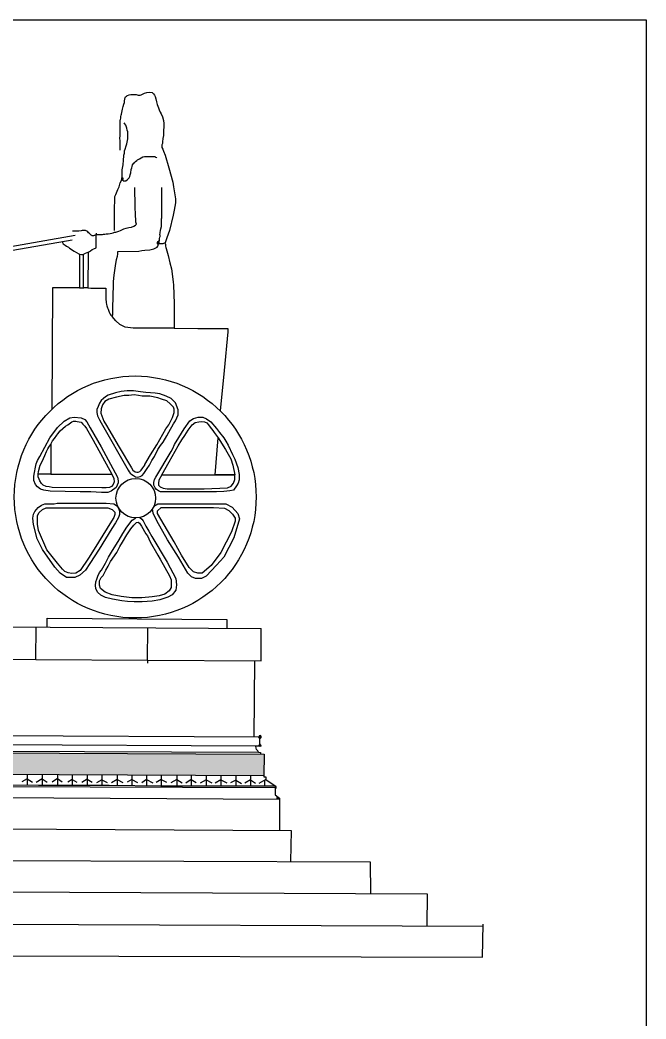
# Model space of a CAD drawing. Header units: inches. Extents: x 23.9 to 48.3, y 11.3 to 24.3.
# Drawn here: x 24.418 to 24.851, y 11.991 to 12.682 of the extents above; entities that cross this region are included whole.
import ezdxf

# ---------------------------------------------------------------- set-up
doc = ezdxf.new("R2010")
doc.units = ezdxf.units.IN
doc.header["$MEASUREMENT"] = 0
doc.layers.add('foto', color=7, linetype='Continuous')
doc.layers.add('çizgi', color=10, linetype='Continuous')
picture_1 = doc.add_image_def('image1.jpg', size_in_pixel=(1984, 2806))

msp = doc.modelspace()

# ---------------------------------------------------------------- hatches: boundary and pattern name
at = {"layer": 'çizgi'}
h = msp.add_hatch(color=256, dxfattribs=at)
h.dxf.hatch_style = 1
h.paths.add_polyline_path([(24.48941, 12.57248), (24.48926, 12.5727), (24.48879, 12.57284), (24.48873, 12.57222), (24.48849, 12.5709), (24.4887, 12.57099), (24.48897, 12.57125), (24.48922, 12.57139), (24.4893, 12.57173), (24.48941, 12.57184), (24.48941, 12.57214)])
h = msp.add_hatch(color=256, dxfattribs=at)
h.dxf.hatch_style = 1
h.paths.add_polyline_path([(24.51445, 12.52858), (24.51451, 12.52904), (24.51473, 12.5296), (24.5138, 12.52882), (24.5134, 12.52807), (24.5134, 12.52727), (24.51371, 12.52702), (24.51424, 12.52726), (24.51424, 12.5276), (24.51439, 12.52811)])
h = msp.add_hatch(color=256, dxfattribs=at)
h.dxf.hatch_style = 1
h.paths.add_polyline_path([(24.58421, 12.1876), (24.5842, 12.18632), (24.5842, 12.18542), (24.58507, 12.1864)])
h.paths.add_polyline_path([(24.58421, 12.1876), (24.58345, 12.18632), (24.5842, 12.18632)])
h.paths.add_polyline_path([(24.5842, 12.18632), (24.58345, 12.18632), (24.5842, 12.18542)])
h.paths.add_polyline_path([(24.5842, 12.18165), (24.58349, 12.18035), (24.5842, 12.18035)])
h.paths.add_polyline_path([(24.58505, 12.18035), (24.5842, 12.18035), (24.58349, 12.18035), (24.58414, 12.17976)])
h.paths.add_polyline_path([(24.5842, 12.18165), (24.5842, 12.18035), (24.58505, 12.18035)])
h = msp.add_hatch(dxfattribs=at)
h.set_pattern_fill('AR-SAND', color=256, scale=0.2)
h.paths.add_polyline_path([(24.11474, 12.17686), (24.11474, 12.16175), (24.58694, 12.15943), (24.58702, 12.17455)])
h = msp.add_hatch(dxfattribs=at)
h.set_pattern_fill('AR-SAND', color=256, scale=0.0005)
h.set_pattern_definition([(37.5, (0, 0), (-3.149668e-05, 0.000963411885), [0, -0.00076, 0, -0.00085, 0, -0.0008125]), (7.5, (0, 0), (0.00088488835, 0.00141107303), [0, -0.00041, 0, -0.000685, 0, -0.0002625]), (327.5, (-0.000615, 0), (0.00155707093, 2.829527e-06), [0, -0.00025, 0, -0.0009, 0, -0.001175]), (317.5, (-0.000615, 0), (0.0015030633, 0.00043883778), [0, -0.000125, 0, -0.00059, 0, -0.000675])])
h.paths.add_polyline_path([(24.58694, 12.15943), (24.58702, 12.17455), (24.11474, 12.17686), (24.11474, 12.16175)])
h = msp.add_hatch(color=256, dxfattribs=at)
h.dxf.hatch_style = 1
h.paths.add_polyline_path([(24.59545, 12.15212), (24.5947, 12.15212), (24.5947, 12.15103), (24.59545, 12.15103)])
h = msp.add_hatch(color=256, dxfattribs=at)
h.dxf.hatch_style = 1
h.paths.add_polyline_path([(24.59763, 12.14417), (24.59634, 12.14515), (24.59576, 12.14349), (24.59781, 12.14348)])

# ---------------------------------------------------------------- linework, layer by layer
for p, q in [((24.49079, 12.62718), (24.49102, 12.62823)), ((24.49102, 12.62823), (24.49132, 12.62871)), ((24.49132, 12.62871), (24.4918, 12.62919)), ((24.4918, 12.62919), (24.49224, 12.6295)), ((24.49224, 12.6295), (24.49264, 12.62979)), ((24.49264, 12.62979), (24.49384, 12.6302)), ((24.49384, 12.6302), (24.49501, 12.63029)), ((24.49501, 12.63029), (24.4965, 12.63029)), ((24.4965, 12.63029), (24.49863, 12.63029)), ((24.49863, 12.63029), (24.50002, 12.62986)), ((24.50002, 12.62986), (24.50128, 12.62986)), ((24.50128, 12.62986), (24.50215, 12.63019)), ((24.50215, 12.63019), (24.50298, 12.6305)), ((24.50298, 12.6305), (24.50443, 12.6313)), ((24.50443, 12.6313), (24.50586, 12.63169)), ((24.50586, 12.63169), (24.50753, 12.63206)), ((24.50753, 12.63206), (24.50958, 12.63172)), ((24.50958, 12.63172), (24.51064, 12.6308)), ((24.51064, 12.6308), (24.51127, 12.6299)), ((24.51127, 12.6299), (24.5117, 12.62892)), ((24.5117, 12.62892), (24.51211, 12.6273)), ((24.48916, 12.62035), (24.4895, 12.62204)), ((24.4895, 12.62204), (24.49009, 12.62364)), ((24.49009, 12.62364), (24.49052, 12.62485)), ((24.49052, 12.62593), (24.49079, 12.62718)), ((24.49052, 12.62485), (24.49052, 12.62593)), ((24.51211, 12.6273), (24.51267, 12.62533)), ((24.51267, 12.62533), (24.51317, 12.62352)), ((24.51317, 12.62352), (24.51403, 12.62118)), ((24.51403, 12.62118), (24.51454, 12.61979)), ((24.48765, 12.61313), (24.48794, 12.61393)), ((24.48794, 12.61393), (24.48799, 12.61449)), ((24.48799, 12.61528), (24.48824, 12.61615)), ((24.48799, 12.61449), (24.48799, 12.61528)), ((24.48824, 12.61615), (24.48841, 12.61675)), ((24.48841, 12.61675), (24.48916, 12.62035)), ((24.51454, 12.61979), (24.51524, 12.6182)), ((24.51524, 12.6182), (24.5158, 12.61691)), ((24.5158, 12.61691), (24.51676, 12.61492)), ((24.51676, 12.61492), (24.51756, 12.61245)), ((24.48744, 12.60644), (24.48754, 12.60852)), ((24.48749, 12.6118), (24.48757, 12.61268)), ((24.48754, 12.61073), (24.48749, 12.6118)), ((24.48754, 12.60852), (24.48754, 12.61073)), ((24.48757, 12.61268), (24.48765, 12.61313)), ((24.49082, 12.61016), (24.4904, 12.61087)), ((24.49139, 12.6092), (24.49082, 12.61016)), ((24.49166, 12.60845), (24.49139, 12.6092)), ((24.49213, 12.60712), (24.49166, 12.60845)), ((24.49245, 12.60565), (24.49213, 12.60712)), ((24.51756, 12.61245), (24.51781, 12.61043)), ((24.51781, 12.60893), (24.51759, 12.60469)), ((24.51781, 12.61043), (24.51781, 12.60893)), ((24.48728, 12.60028), (24.48745, 12.60183)), ((24.48756, 12.59841), (24.48728, 12.60028)), ((24.48763, 12.60341), (24.48744, 12.60644)), ((24.48745, 12.60183), (24.48763, 12.60341)), ((24.49276, 12.60453), (24.49245, 12.60565)), ((24.49276, 12.60208), (24.49276, 12.60453)), ((24.49276, 12.6011), (24.49276, 12.60208)), ((24.49276, 12.59985), (24.49276, 12.6011)), ((24.51712, 12.60006), (24.51687, 12.59764)), ((24.51746, 12.60209), (24.51712, 12.60006)), ((24.51759, 12.60469), (24.51746, 12.60209)), ((24.48756, 12.5918), (24.48756, 12.59841)), ((24.49089, 12.5926), (24.49161, 12.59489)), ((24.49161, 12.59489), (24.49205, 12.5963)), ((24.49205, 12.5963), (24.49257, 12.59864)), ((24.49257, 12.59864), (24.49276, 12.59985)), ((24.51675, 12.59653), (24.51635, 12.5957)), ((24.51635, 12.5957), (24.51635, 12.59452)), ((24.51635, 12.59452), (24.51635, 12.59366)), ((24.51635, 12.59366), (24.51699, 12.59264)), ((24.51687, 12.59764), (24.51675, 12.59653)), ((24.48994, 12.58547), (24.49004, 12.58743)), ((24.49004, 12.58834), (24.49044, 12.58974)), ((24.49004, 12.58743), (24.49004, 12.58834)), ((24.49044, 12.58974), (24.49064, 12.59134)), ((24.49064, 12.59134), (24.49089, 12.5926)), ((24.50081, 12.58602), (24.50214, 12.58669)), ((24.50214, 12.58669), (24.50318, 12.5872)), ((24.50318, 12.5872), (24.5044, 12.58746)), ((24.5044, 12.58746), (24.50543, 12.58746)), ((24.50543, 12.58746), (24.50659, 12.58746)), ((24.50659, 12.58746), (24.5077, 12.58746)), ((24.5077, 12.58746), (24.50968, 12.58746)), ((24.50968, 12.58746), (24.51151, 12.58746)), ((24.51151, 12.58746), (24.51204, 12.58716)), ((24.51204, 12.58716), (24.51272, 12.58688)), ((24.51272, 12.58688), (24.51298, 12.58665)), ((24.51699, 12.59264), (24.51752, 12.59132)), ((24.51752, 12.59132), (24.51874, 12.58835)), ((24.51874, 12.58835), (24.52117, 12.57961)), ((24.48896, 12.57821), (24.48927, 12.58058)), ((24.48927, 12.58058), (24.48951, 12.5817)), ((24.48951, 12.5817), (24.48957, 12.58285)), ((24.48957, 12.58285), (24.48973, 12.58383)), ((24.48973, 12.58383), (24.48994, 12.58479)), ((24.48994, 12.58479), (24.48994, 12.58547)), ((24.4952, 12.57845), (24.49565, 12.57959)), ((24.49565, 12.57959), (24.49584, 12.58052)), ((24.49584, 12.58052), (24.49599, 12.58167)), ((24.49599, 12.58167), (24.49645, 12.58246)), ((24.49645, 12.58246), (24.49691, 12.58279)), ((24.49691, 12.58279), (24.49744, 12.58329)), ((24.49744, 12.58329), (24.49815, 12.58408)), ((24.49815, 12.58408), (24.49894, 12.58471)), ((24.49894, 12.58471), (24.4995, 12.58515)), ((24.4995, 12.58515), (24.50081, 12.58602)), ((24.52117, 12.57961), (24.52389, 12.5698)), ((24.48873, 12.57222), (24.48887, 12.5737)), ((24.48879, 12.57284), (24.48926, 12.5727)), ((24.48887, 12.5737), (24.48896, 12.57465)), ((24.48896, 12.57549), (24.48896, 12.57821)), ((24.48896, 12.57465), (24.48896, 12.57549)), ((24.48926, 12.5727), (24.48941, 12.57248)), ((24.48941, 12.57248), (24.48941, 12.57214)), ((24.49312, 12.57205), (24.49372, 12.57278)), ((24.49372, 12.57278), (24.49421, 12.57379)), ((24.49421, 12.57379), (24.49437, 12.57485)), ((24.49437, 12.57485), (24.49481, 12.57626)), ((24.49481, 12.57626), (24.4952, 12.57845)), ((24.48591, 12.56481), (24.48675, 12.56664)), ((24.48675, 12.56664), (24.48757, 12.56938)), ((24.48757, 12.56938), (24.48849, 12.5709)), ((24.48849, 12.5709), (24.48873, 12.57222)), ((24.4887, 12.57099), (24.48849, 12.5709)), ((24.48897, 12.57125), (24.4887, 12.57099)), ((24.48922, 12.57139), (24.48897, 12.57125)), ((24.48919, 12.57137), (24.48953, 12.57095)), ((24.4893, 12.57173), (24.48922, 12.57139)), ((24.48941, 12.57184), (24.4893, 12.57173)), ((24.48941, 12.57214), (24.48941, 12.57184)), ((24.48953, 12.57095), (24.49002, 12.57052)), ((24.49002, 12.57052), (24.49081, 12.57064)), ((24.49081, 12.57064), (24.49145, 12.5708)), ((24.49145, 12.5708), (24.49232, 12.57132)), ((24.49232, 12.57132), (24.49312, 12.57205)), ((24.49758, 12.56365), (24.49758, 12.56616)), ((24.51644, 12.56313), (24.51644, 12.56618)), ((24.52389, 12.5698), (24.52431, 12.56664)), ((24.52431, 12.56664), (24.52579, 12.55824)), ((24.48361, 12.54936), (24.48393, 12.55996)), ((24.48393, 12.55996), (24.48453, 12.56127)), ((24.48453, 12.56127), (24.48591, 12.56481)), ((24.49758, 12.56135), (24.49758, 12.56365)), ((24.49782, 12.55786), (24.49758, 12.56135)), ((24.51628, 12.55907), (24.51644, 12.56066)), ((24.51628, 12.55692), (24.51628, 12.55907)), ((24.51644, 12.56163), (24.51644, 12.56313)), ((24.51644, 12.56066), (24.51644, 12.56163)), ((24.49782, 12.55623), (24.49782, 12.55786)), ((24.49782, 12.55486), (24.49782, 12.55623)), ((24.49782, 12.55361), (24.49782, 12.55486)), ((24.49782, 12.55132), (24.49782, 12.55361)), ((24.51643, 12.55312), (24.51628, 12.55692)), ((24.51643, 12.54955), (24.51643, 12.55312)), ((24.52579, 12.55544), (24.52484, 12.55043)), ((24.52579, 12.55824), (24.52579, 12.55544)), ((24.48361, 12.54122), (24.48361, 12.54936)), ((24.49803, 12.54857), (24.49782, 12.55132)), ((24.49803, 12.54739), (24.49803, 12.54857)), ((24.49821, 12.54604), (24.49803, 12.54739)), ((24.49844, 12.54435), (24.49821, 12.54604)), ((24.5162, 12.54442), (24.51625, 12.54515)), ((24.51625, 12.54515), (24.5163, 12.5462)), ((24.5163, 12.5462), (24.51643, 12.54854)), ((24.51643, 12.54854), (24.51643, 12.54955)), ((24.52417, 12.54692), (24.52162, 12.53635)), ((24.52484, 12.55043), (24.52417, 12.54692)), ((24.48361, 12.5365), (24.48361, 12.54122)), ((24.49014, 12.53748), (24.49175, 12.53793)), ((24.49175, 12.53793), (24.49351, 12.53842)), ((24.49351, 12.53842), (24.49542, 12.53881)), ((24.49542, 12.53881), (24.49692, 12.53932)), ((24.49692, 12.53932), (24.49822, 12.54008)), ((24.49822, 12.54008), (24.49875, 12.54076)), ((24.49844, 12.54328), (24.49844, 12.54435)), ((24.49844, 12.54218), (24.49844, 12.54328)), ((24.49875, 12.54076), (24.49844, 12.54218)), ((24.51571, 12.53765), (24.51609, 12.53924)), ((24.51609, 12.53924), (24.51616, 12.54048)), ((24.51616, 12.54048), (24.5162, 12.5415)), ((24.5162, 12.54257), (24.5162, 12.54442)), ((24.5162, 12.5415), (24.5162, 12.54257)), ((24.19886, 12.48829), (24.45648, 12.53321)), ((24.45587, 12.5359), (24.45446, 12.5359)), ((24.45701, 12.5359), (24.45587, 12.5359)), ((24.45806, 12.5359), (24.45701, 12.5359)), ((24.459, 12.5359), (24.45806, 12.5359)), ((24.46049, 12.53624), (24.459, 12.5359)), ((24.46136, 12.53633), (24.46049, 12.53624)), ((24.46229, 12.53643), (24.46136, 12.53633)), ((24.46288, 12.5364), (24.46229, 12.53643)), ((24.46364, 12.53635), (24.46288, 12.5364)), ((24.46412, 12.53622), (24.46364, 12.53635)), ((24.46459, 12.53586), (24.46412, 12.53622)), ((24.46517, 12.53544), (24.46459, 12.53586)), ((24.46563, 12.53486), (24.46517, 12.53544)), ((24.46635, 12.53421), (24.46563, 12.53486)), ((24.46681, 12.53378), (24.46635, 12.53421)), ((24.46716, 12.53344), (24.46681, 12.53378)), ((24.46749, 12.53326), (24.46716, 12.53344)), ((24.46787, 12.53304), (24.46749, 12.53326)), ((24.46808, 12.53282), (24.46787, 12.53304)), ((24.46866, 12.53271), (24.46808, 12.53282)), ((24.4691, 12.53271), (24.46866, 12.53271)), ((24.46975, 12.53287), (24.4691, 12.53271)), ((24.47011, 12.53313), (24.46975, 12.53287)), ((24.47104, 12.53333), (24.47011, 12.53313)), ((24.47104, 12.53333), (24.47116, 12.53388)), ((24.47104, 12.52444), (24.47104, 12.53333)), ((24.4711, 12.5336), (24.47221, 12.53371)), ((24.47116, 12.53388), (24.47116, 12.53461)), ((24.47221, 12.53371), (24.47303, 12.53371)), ((24.47303, 12.53371), (24.47404, 12.53371)), ((24.47404, 12.53371), (24.47529, 12.53371)), ((24.47529, 12.53371), (24.47597, 12.53376)), ((24.47597, 12.53376), (24.47701, 12.53388)), ((24.47701, 12.53388), (24.47785, 12.53399)), ((24.47785, 12.53399), (24.47917, 12.53405)), ((24.47917, 12.53405), (24.48058, 12.53423)), ((24.48058, 12.53423), (24.48167, 12.53455)), ((24.48167, 12.53455), (24.48278, 12.53479)), ((24.48278, 12.53479), (24.48356, 12.53514)), ((24.48356, 12.53514), (24.48454, 12.53527)), ((24.48454, 12.53527), (24.48665, 12.53587)), ((24.48665, 12.53587), (24.48787, 12.5364)), ((24.48787, 12.5364), (24.49014, 12.53748)), ((24.51473, 12.53086), (24.51504, 12.53174)), ((24.51504, 12.53174), (24.51528, 12.5322)), ((24.51506, 12.53354), (24.51515, 12.53447)), ((24.51521, 12.53296), (24.51506, 12.53354)), ((24.51515, 12.53447), (24.5152, 12.53498)), ((24.5152, 12.53498), (24.51549, 12.53647)), ((24.51528, 12.5322), (24.51521, 12.53296)), ((24.51549, 12.53647), (24.51571, 12.53765)), ((24.51983, 12.53121), (24.51908, 12.52917)), ((24.52162, 12.53635), (24.51983, 12.53121)), ((24.19733, 12.48515), (24.45433, 12.53004)), ((24.44771, 12.52889), (24.44771, 12.5281)), ((24.44771, 12.5281), (24.44816, 12.52727)), ((24.44816, 12.52727), (24.44873, 12.52675)), ((24.44873, 12.52675), (24.44951, 12.52622)), ((24.44951, 12.52622), (24.45052, 12.52561)), ((24.45052, 12.52561), (24.45174, 12.52487)), ((24.45174, 12.52487), (24.45259, 12.52416)), ((24.45259, 12.52416), (24.45566, 12.52212)), ((24.4694, 12.52372), (24.47104, 12.52444)), ((24.51424, 12.5276), (24.51439, 12.52811)), ((24.51424, 12.52726), (24.51424, 12.5276)), ((24.51478, 12.52726), (24.51424, 12.52726)), ((24.51439, 12.52811), (24.51445, 12.52858)), ((24.51445, 12.52858), (24.51451, 12.52904)), ((24.51451, 12.52904), (24.51473, 12.5296)), ((24.51473, 12.53017), (24.51473, 12.53086)), ((24.51473, 12.5296), (24.51473, 12.53017)), ((24.51538, 12.52726), (24.51478, 12.52726)), ((24.51604, 12.52726), (24.51538, 12.52726)), ((24.51669, 12.52726), (24.51604, 12.52726)), ((24.51709, 12.52726), (24.51669, 12.52726)), ((24.51758, 12.52736), (24.51709, 12.52726)), ((24.51812, 12.52755), (24.51758, 12.52736)), ((24.51865, 12.52797), (24.51812, 12.52755)), ((24.51849, 12.52785), (24.51884, 12.52664)), ((24.51908, 12.52917), (24.51865, 12.52797)), ((24.51884, 12.52664), (24.51896, 12.52555)), ((24.51896, 12.52555), (24.51918, 12.5246)), ((24.51918, 12.5246), (24.51938, 12.52392)), ((24.45566, 12.52212), (24.45893, 12.52028)), ((24.45893, 12.52028), (24.4595, 12.52002)), ((24.4595, 12.52002), (24.46086, 12.51981)), ((24.4595, 12.52002), (24.4595, 12.49683)), ((24.46086, 12.51981), (24.46224, 12.51981)), ((24.46224, 12.51981), (24.4626, 12.52035)), ((24.4626, 12.52035), (24.46347, 12.52083)), ((24.46347, 12.52083), (24.46467, 12.5211)), ((24.46467, 12.5211), (24.46542, 12.52136)), ((24.46542, 12.52136), (24.46621, 12.52179)), ((24.46621, 12.52179), (24.46708, 12.52226)), ((24.46708, 12.52226), (24.46827, 12.52316)), ((24.46827, 12.52316), (24.4694, 12.52372)), ((24.51938, 12.52392), (24.52074, 12.51916)), ((24.52074, 12.51916), (24.52197, 12.51399)), ((24.52197, 12.51399), (24.52298, 12.5099)), ((24.52298, 12.5099), (24.52418, 12.50093)), ((24.44074, 12.49683), (24.44019, 12.41272)), ((24.4595, 12.49683), (24.44074, 12.49683)), ((24.52418, 12.50093), (24.52449, 12.49864)), ((24.52449, 12.49864), (24.52495, 12.48595)), ((24.52495, 12.48595), (24.52495, 12.46893)), ((24.48314, 12.47548), (24.48213, 12.47675)), ((24.48457, 12.47397), (24.48314, 12.47548)), ((24.48724, 12.47133), (24.48457, 12.47397)), ((24.49099, 12.46955), (24.48724, 12.47133)), ((24.49662, 12.46893), (24.49099, 12.46955)), ((24.52495, 12.46893), (24.49662, 12.46893)), ((24.52495, 12.46893), (24.54114, 12.46867)), ((24.54114, 12.46867), (24.5491, 12.46867)), ((24.5491, 12.46867), (24.56192, 12.4686)), ((24.56192, 12.46637), (24.55945, 12.43966)), ((24.56192, 12.4686), (24.56192, 12.46637)), ((24.55945, 12.43966), (24.55676, 12.41166)), ((24.47728, 12.42137), (24.47593, 12.42026)), ((24.47924, 12.42267), (24.47728, 12.42137)), ((24.48428, 12.4242), (24.47924, 12.42267)), ((24.48491, 12.42132), (24.47962, 12.41987)), ((24.48826, 12.42519), (24.48428, 12.4242)), ((24.4902, 12.42238), (24.48491, 12.42132)), ((24.49239, 12.42558), (24.48826, 12.42519)), ((24.49343, 12.42238), (24.4902, 12.42238)), ((24.49682, 12.42558), (24.49239, 12.42558)), ((24.49723, 12.42282), (24.49343, 12.42238)), ((24.50162, 12.42491), (24.49682, 12.42558)), ((24.50032, 12.42239), (24.49723, 12.42282)), ((24.50267, 12.4218), (24.50032, 12.42239)), ((24.5052, 12.42454), (24.50162, 12.42491)), ((24.50797, 12.4218), (24.50267, 12.4218)), ((24.51171, 12.42387), (24.5052, 12.42454)), ((24.51348, 12.42068), (24.50797, 12.4218)), ((24.51497, 12.42348), (24.51171, 12.42387)), ((24.51612, 12.41984), (24.51348, 12.42068)), ((24.51939, 12.422), (24.51497, 12.42348)), ((24.52287, 12.42026), (24.51939, 12.422)), ((24.47222, 12.41474), (24.47134, 12.41273)), ((24.47321, 12.41702), (24.47222, 12.41474)), ((24.47442, 12.41886), (24.47321, 12.41702)), ((24.47536, 12.41593), (24.47435, 12.41309)), ((24.47593, 12.42026), (24.47442, 12.41886)), ((24.47688, 12.41832), (24.47536, 12.41593)), ((24.47962, 12.41987), (24.47688, 12.41832)), ((24.51974, 12.41868), (24.51612, 12.41984)), ((24.52206, 12.41666), (24.51974, 12.41868)), ((24.52434, 12.41429), (24.52206, 12.41666)), ((24.52577, 12.41737), (24.52287, 12.42026)), ((24.52486, 12.41285), (24.52434, 12.41429)), ((24.52763, 12.41245), (24.52577, 12.41737)), ((24.44885, 12.40456), (24.45283, 12.40689)), ((24.45283, 12.40689), (24.45582, 12.4075)), ((24.45582, 12.4075), (24.4605, 12.40692)), ((24.4605, 12.40692), (24.4632, 12.40574)), ((24.47134, 12.41273), (24.47134, 12.41057)), ((24.47134, 12.41057), (24.47185, 12.40827)), ((24.47185, 12.40827), (24.47326, 12.40558)), ((24.47435, 12.41309), (24.47424, 12.41013)), ((24.47424, 12.41013), (24.47626, 12.40463)), ((24.52122, 12.40218), (24.5238, 12.40714)), ((24.5238, 12.40714), (24.52486, 12.41051)), ((24.52486, 12.41051), (24.52486, 12.41285)), ((24.52575, 12.4049), (24.52763, 12.40905)), ((24.52763, 12.41045), (24.52763, 12.41245)), ((24.52763, 12.40905), (24.52763, 12.41045)), ((24.53832, 12.40654), (24.54145, 12.40742)), ((24.54145, 12.40742), (24.54468, 12.40742)), ((24.54468, 12.40742), (24.5473, 12.40624)), ((24.43882, 12.39313), (24.44428, 12.40035)), ((24.44428, 12.40035), (24.44885, 12.40456)), ((24.44798, 12.39953), (24.44973, 12.40111)), ((24.44973, 12.40111), (24.45127, 12.40219)), ((24.45127, 12.40219), (24.45403, 12.40417)), ((24.45403, 12.40417), (24.45518, 12.40466)), ((24.45518, 12.40466), (24.45679, 12.40466)), ((24.45679, 12.40466), (24.4579, 12.40431)), ((24.4579, 12.40431), (24.46045, 12.40391)), ((24.46045, 12.40391), (24.46175, 12.40262)), ((24.46175, 12.40262), (24.4632, 12.40117)), ((24.4632, 12.40574), (24.46445, 12.40415)), ((24.4632, 12.40117), (24.46435, 12.39953)), ((24.46445, 12.40415), (24.46684, 12.40006)), ((24.46684, 12.40006), (24.47428, 12.38695)), ((24.47326, 12.40558), (24.47434, 12.40354)), ((24.47434, 12.40354), (24.493, 12.3708)), ((24.47626, 12.40463), (24.47806, 12.40162)), ((24.47806, 12.40162), (24.47965, 12.39895)), ((24.51917, 12.39938), (24.52122, 12.40218)), ((24.52126, 12.39702), (24.52431, 12.40282)), ((24.52431, 12.40282), (24.52575, 12.4049)), ((24.53181, 12.39944), (24.53573, 12.40483)), ((24.53457, 12.39839), (24.53731, 12.40208)), ((24.53573, 12.40483), (24.53832, 12.40654)), ((24.53731, 12.40208), (24.53933, 12.40363)), ((24.53933, 12.40363), (24.54189, 12.40428)), ((24.54189, 12.40428), (24.54391, 12.40448)), ((24.54391, 12.40448), (24.54584, 12.40427)), ((24.54584, 12.40427), (24.54738, 12.40342)), ((24.5473, 12.40624), (24.55018, 12.40408)), ((24.54738, 12.40342), (24.54861, 12.40203)), ((24.54861, 12.40203), (24.54976, 12.40051)), ((24.54976, 12.40051), (24.55152, 12.39818)), ((24.55018, 12.40408), (24.55416, 12.39967)), ((24.43192, 12.38011), (24.43882, 12.39313)), ((24.4422, 12.39274), (24.44368, 12.39484)), ((24.44368, 12.39484), (24.4444, 12.39595)), ((24.4444, 12.39595), (24.4461, 12.39784)), ((24.4461, 12.39784), (24.44798, 12.39953)), ((24.46435, 12.39953), (24.46511, 12.39792)), ((24.46511, 12.39792), (24.46896, 12.39155)), ((24.47965, 12.39895), (24.48688, 12.38655)), ((24.51283, 12.38821), (24.51917, 12.39938)), ((24.51725, 12.39018), (24.51973, 12.39455)), ((24.51973, 12.39455), (24.52126, 12.39702)), ((24.52521, 12.38852), (24.52817, 12.39331)), ((24.52817, 12.39331), (24.53181, 12.39944)), ((24.53015, 12.39179), (24.53215, 12.39477)), ((24.53215, 12.39477), (24.53457, 12.39839)), ((24.55152, 12.39818), (24.55257, 12.3968)), ((24.55257, 12.3968), (24.5554, 12.39304)), ((24.55326, 12.36751), (24.5554, 12.39304)), ((24.55416, 12.39967), (24.55614, 12.39688)), ((24.5554, 12.39304), (24.5604, 12.38512)), ((24.55614, 12.39688), (24.55927, 12.39309)), ((24.55927, 12.39309), (24.56058, 12.39076)), ((24.43748, 12.38543), (24.43831, 12.38655)), ((24.43831, 12.38655), (24.43929, 12.3882)), ((24.43929, 12.3882), (24.43962, 12.38881)), ((24.43962, 12.38881), (24.4407, 12.39094)), ((24.43962, 12.38881), (24.43962, 12.36797)), ((24.4407, 12.39094), (24.4422, 12.39274)), ((24.46896, 12.39155), (24.48185, 12.36797)), ((24.47428, 12.38695), (24.48577, 12.36586)), ((24.48688, 12.38655), (24.49527, 12.37249)), ((24.50844, 12.38146), (24.51283, 12.38821)), ((24.51361, 12.38499), (24.51551, 12.3877)), ((24.51551, 12.3877), (24.51725, 12.39018)), ((24.52398, 12.38579), (24.52521, 12.38852)), ((24.52563, 12.38385), (24.52756, 12.38747)), ((24.52756, 12.38747), (24.53015, 12.39179)), ((24.56058, 12.39076), (24.56219, 12.38798)), ((24.56219, 12.38798), (24.56518, 12.38153)), ((24.43046, 12.3775), (24.43192, 12.38011)), ((24.43456, 12.37878), (24.43551, 12.38086)), ((24.43551, 12.38086), (24.43649, 12.38373)), ((24.43649, 12.38373), (24.43748, 12.38543)), ((24.50458, 12.3747), (24.50844, 12.38146)), ((24.50952, 12.37747), (24.51117, 12.38015)), ((24.51117, 12.38015), (24.51361, 12.38499)), ((24.51226, 12.3659), (24.52278, 12.38356)), ((24.5215, 12.3766), (24.52352, 12.38015)), ((24.52278, 12.38356), (24.52398, 12.38579)), ((24.52352, 12.38015), (24.52563, 12.38385)), ((24.5604, 12.38512), (24.56404, 12.37851)), ((24.56518, 12.38153), (24.56689, 12.37828)), ((24.42823, 12.36926), (24.42897, 12.37283)), ((24.42897, 12.37283), (24.42943, 12.37506)), ((24.42943, 12.37506), (24.43046, 12.3775)), ((24.43116, 12.36994), (24.43231, 12.37432)), ((24.43231, 12.37432), (24.43325, 12.37621)), ((24.43325, 12.37621), (24.43456, 12.37878)), ((24.49527, 12.37249), (24.49635, 12.37075)), ((24.5021, 12.37078), (24.50328, 12.37228)), ((24.50328, 12.37228), (24.50451, 12.37413)), ((24.50451, 12.37413), (24.50458, 12.3747)), ((24.50625, 12.37195), (24.50776, 12.37428)), ((24.50776, 12.37428), (24.50952, 12.37747)), ((24.51634, 12.36751), (24.5215, 12.3766)), ((24.56404, 12.37851), (24.56533, 12.37418)), ((24.56533, 12.37418), (24.5669, 12.36751)), ((24.56689, 12.37828), (24.56889, 12.3727)), ((24.56889, 12.3727), (24.56975, 12.36767)), ((24.42782, 12.36656), (24.42823, 12.36926)), ((24.42782, 12.36353), (24.42782, 12.36656)), ((24.4308, 12.36797), (24.43116, 12.36994)), ((24.4308, 12.36736), (24.4308, 12.36797)), ((24.4308, 12.36797), (24.43086, 12.36797)), ((24.43093, 12.36618), (24.4308, 12.36736)), ((24.43962, 12.36797), (24.43086, 12.36797)), ((24.43144, 12.36465), (24.43093, 12.36618)), ((24.43962, 12.36797), (24.48185, 12.36797)), ((24.48185, 12.36797), (24.48322, 12.36504)), ((24.48577, 12.36586), (24.48616, 12.36345)), ((24.493, 12.3708), (24.49376, 12.3695)), ((24.49376, 12.3695), (24.49455, 12.36865)), ((24.49455, 12.36865), (24.4956, 12.36779)), ((24.4956, 12.36779), (24.49682, 12.36712)), ((24.49635, 12.37075), (24.49793, 12.36967)), ((24.49682, 12.36712), (24.49819, 12.36617)), ((24.49793, 12.36967), (24.49906, 12.3693)), ((24.49819, 12.36617), (24.49961, 12.36597)), ((24.49906, 12.3693), (24.49991, 12.3693)), ((24.49961, 12.36597), (24.50125, 12.36637)), ((24.49991, 12.3693), (24.50119, 12.36987)), ((24.50119, 12.36987), (24.5021, 12.37078)), ((24.50125, 12.36637), (24.50272, 12.36718)), ((24.50272, 12.36718), (24.5038, 12.36837)), ((24.5038, 12.36837), (24.50493, 12.36991)), ((24.50493, 12.36991), (24.50625, 12.37195)), ((24.5113, 12.3642), (24.51226, 12.3659)), ((24.51634, 12.36751), (24.51432, 12.36396)), ((24.51634, 12.36751), (24.5669, 12.36751)), ((24.5669, 12.36751), (24.55326, 12.36751)), ((24.56693, 12.36604), (24.56693, 12.36751)), ((24.56693, 12.36423), (24.56693, 12.36604)), ((24.56975, 12.36767), (24.56975, 12.36397)), ((24.42895, 12.36092), (24.42782, 12.36353)), ((24.43031, 12.35925), (24.42895, 12.36092)), ((24.43253, 12.35759), (24.43031, 12.35925)), ((24.43203, 12.36333), (24.43144, 12.36465)), ((24.43307, 12.36156), (24.43203, 12.36333)), ((24.43437, 12.36033), (24.43307, 12.36156)), ((24.43632, 12.35947), (24.43437, 12.36033)), ((24.43833, 12.35917), (24.43632, 12.35947)), ((24.44061, 12.35882), (24.43833, 12.35917)), ((24.47478, 12.35857), (24.44061, 12.35882)), ((24.47783, 12.35857), (24.47478, 12.35857)), ((24.48019, 12.35883), (24.47783, 12.35857)), ((24.48147, 12.35957), (24.48019, 12.35883)), ((24.48475, 12.35884), (24.4814, 12.35622)), ((24.48263, 12.36083), (24.48147, 12.35957)), ((24.48341, 12.36264), (24.48263, 12.36083)), ((24.48322, 12.36504), (24.48341, 12.36264)), ((24.48616, 12.36199), (24.48475, 12.35884)), ((24.48616, 12.36345), (24.48616, 12.36199)), ((24.51092, 12.36225), (24.5113, 12.3642)), ((24.51092, 12.36039), (24.51092, 12.36225)), ((24.5117, 12.35855), (24.51092, 12.36039)), ((24.51266, 12.3575), (24.5117, 12.35855)), ((24.51432, 12.36396), (24.51398, 12.3618)), ((24.51398, 12.3618), (24.51398, 12.36044)), ((24.51398, 12.36044), (24.51524, 12.35915)), ((24.51524, 12.35915), (24.51719, 12.35827)), ((24.54564, 12.35784), (24.56173, 12.35856)), ((24.56173, 12.35856), (24.56426, 12.35976)), ((24.56426, 12.35976), (24.56581, 12.36169)), ((24.56581, 12.36169), (24.56693, 12.36423)), ((24.56808, 12.3599), (24.56584, 12.35703)), ((24.56923, 12.36189), (24.56808, 12.3599)), ((24.56975, 12.36397), (24.56923, 12.36189)), ((24.43467, 12.35693), (24.43253, 12.35759)), ((24.43908, 12.35621), (24.43467, 12.35693)), ((24.45984, 12.35573), (24.43908, 12.35621)), ((24.46729, 12.35573), (24.45984, 12.35573)), ((24.4747, 12.35543), (24.46729, 12.35573)), ((24.47896, 12.35543), (24.4747, 12.35543)), ((24.4814, 12.35622), (24.47896, 12.35543)), ((24.51405, 12.35658), (24.51266, 12.3575)), ((24.51541, 12.35585), (24.51405, 12.35658)), ((24.52737, 12.35574), (24.51541, 12.35585)), ((24.51719, 12.35827), (24.51993, 12.35784)), ((24.51993, 12.35784), (24.5232, 12.35784)), ((24.5232, 12.35784), (24.52827, 12.35784)), ((24.54723, 12.35574), (24.52737, 12.35574)), ((24.52827, 12.35784), (24.53752, 12.35784)), ((24.53752, 12.35784), (24.54564, 12.35784)), ((24.55424, 12.35574), (24.54723, 12.35574)), ((24.55932, 12.35592), (24.55424, 12.35574)), ((24.56333, 12.3564), (24.55932, 12.35592)), ((24.56584, 12.35703), (24.56333, 12.3564)), ((24.42858, 12.34228), (24.43093, 12.34497)), ((24.43093, 12.34497), (24.43309, 12.34659)), ((24.43309, 12.34659), (24.43542, 12.34751)), ((24.43388, 12.34355), (24.43646, 12.34466)), ((24.43542, 12.34751), (24.4386, 12.34751)), ((24.43646, 12.34466), (24.43968, 12.34466)), ((24.4386, 12.34751), (24.44181, 12.34751)), ((24.43968, 12.34466), (24.44717, 12.34466)), ((24.44181, 12.34751), (24.44407, 12.34797)), ((24.44407, 12.34797), (24.44706, 12.34797)), ((24.44706, 12.34797), (24.45135, 12.34797)), ((24.44717, 12.34466), (24.45052, 12.34481)), ((24.45052, 12.34481), (24.46129, 12.34481)), ((24.45135, 12.34797), (24.45398, 12.34797)), ((24.45398, 12.34797), (24.47792, 12.34797)), ((24.46129, 12.34481), (24.47899, 12.34481)), ((24.47792, 12.34797), (24.48316, 12.34754)), ((24.47899, 12.34481), (24.48211, 12.34354)), ((24.48316, 12.34754), (24.48497, 12.34646)), ((24.48497, 12.34646), (24.48643, 12.34461)), ((24.48643, 12.34461), (24.48715, 12.34234)), ((24.51085, 12.34588), (24.51366, 12.34742)), ((24.51339, 12.34262), (24.51583, 12.3449)), ((24.51366, 12.34742), (24.51817, 12.34742)), ((24.51583, 12.3449), (24.52034, 12.3449)), ((24.51817, 12.34742), (24.52513, 12.34742)), ((24.52034, 12.3449), (24.53536, 12.3449)), ((24.52513, 12.34742), (24.54184, 12.34742)), ((24.53536, 12.3449), (24.55212, 12.3449)), ((24.54184, 12.34742), (24.5606, 12.34742)), ((24.55212, 12.3449), (24.55963, 12.3445)), ((24.5606, 12.34742), (24.56497, 12.34517)), ((24.56497, 12.34517), (24.56895, 12.34093)), ((24.42709, 12.3376), (24.42755, 12.3404)), ((24.42755, 12.3404), (24.42858, 12.34228)), ((24.4303, 12.3395), (24.4315, 12.3414)), ((24.4303, 12.33707), (24.4303, 12.3395)), ((24.4315, 12.3414), (24.43388, 12.34355)), ((24.48314, 12.338), (24.48154, 12.33554)), ((24.48211, 12.34354), (24.4839, 12.34171)), ((24.4839, 12.34012), (24.48314, 12.338)), ((24.4839, 12.34171), (24.4839, 12.34012)), ((24.48642, 12.33814), (24.4842, 12.33445)), ((24.48715, 12.34013), (24.48642, 12.33814)), ((24.48715, 12.34234), (24.48715, 12.34013)), ((24.49586, 12.33612), (24.49832, 12.33771)), ((24.50109, 12.33799), (24.50246, 12.33699)), ((24.51041, 12.34097), (24.50992, 12.34413)), ((24.5129, 12.33566), (24.51041, 12.34097)), ((24.51339, 12.34077), (24.51339, 12.34262)), ((24.51555, 12.33686), (24.51339, 12.34077)), ((24.55963, 12.3445), (24.56262, 12.3428)), ((24.56262, 12.3428), (24.56511, 12.34037)), ((24.56511, 12.34037), (24.56712, 12.33757)), ((24.56895, 12.34093), (24.57008, 12.33709)), ((24.42753, 12.33327), (24.42709, 12.3376)), ((24.43009, 12.32341), (24.42753, 12.33327)), ((24.4303, 12.33336), (24.4303, 12.33707)), ((24.43111, 12.32907), (24.4303, 12.33336)), ((24.48154, 12.33554), (24.4696, 12.31609)), ((24.4842, 12.33445), (24.48178, 12.33044)), ((24.48945, 12.32705), (24.4921, 12.33139)), ((24.4921, 12.33139), (24.49586, 12.33612)), ((24.49482, 12.33028), (24.4969, 12.33277)), ((24.4969, 12.33277), (24.49888, 12.33451)), ((24.49888, 12.33451), (24.49996, 12.33481)), ((24.49996, 12.33481), (24.50087, 12.33419)), ((24.50087, 12.33419), (24.50228, 12.332)), ((24.50228, 12.332), (24.5053, 12.32686)), ((24.50246, 12.33699), (24.50332, 12.33567)), ((24.50332, 12.33567), (24.50539, 12.33205)), ((24.50539, 12.33205), (24.50738, 12.32858)), ((24.52023, 12.32273), (24.5129, 12.33566)), ((24.52489, 12.32117), (24.51555, 12.33686)), ((24.56712, 12.33542), (24.5645, 12.32807)), ((24.57008, 12.33709), (24.56616, 12.32397)), ((24.56712, 12.33757), (24.56712, 12.33542)), ((24.4368, 12.3157), (24.43111, 12.32907)), ((24.48178, 12.33044), (24.47311, 12.3161)), ((24.48673, 12.32262), (24.48945, 12.32705)), ((24.48908, 12.32101), (24.49212, 12.32608)), ((24.49212, 12.32608), (24.49482, 12.33028)), ((24.5053, 12.32686), (24.50633, 12.32538)), ((24.50633, 12.32538), (24.50827, 12.32132)), ((24.50738, 12.32858), (24.5095, 12.32488)), ((24.5095, 12.32488), (24.52004, 12.30726)), ((24.5645, 12.32807), (24.55722, 12.31381)), ((24.56616, 12.32397), (24.55912, 12.31066)), ((24.43372, 12.31596), (24.43009, 12.32341)), ((24.48153, 12.31413), (24.48673, 12.32262)), ((24.48512, 12.31378), (24.48725, 12.318)), ((24.48725, 12.318), (24.48908, 12.32101)), ((24.50827, 12.32132), (24.51362, 12.31198)), ((24.5278, 12.31066), (24.52023, 12.32273)), ((24.53005, 12.3121), (24.52489, 12.32117)), ((24.44246, 12.3038), (24.43372, 12.31596)), ((24.44422, 12.30653), (24.4368, 12.3157)), ((24.46555, 12.31005), (24.45981, 12.30146)), ((24.4696, 12.31609), (24.46555, 12.31005)), ((24.47311, 12.3161), (24.46663, 12.30622)), ((24.4774, 12.30654), (24.47947, 12.31055)), ((24.47947, 12.31055), (24.48153, 12.31413)), ((24.48084, 12.30763), (24.48512, 12.31378)), ((24.51362, 12.31198), (24.51526, 12.30925)), ((24.53438, 12.29963), (24.5278, 12.31066)), ((24.53522, 12.30361), (24.53005, 12.3121)), ((24.55722, 12.31381), (24.55047, 12.3048)), ((24.55912, 12.31066), (24.55407, 12.30515)), ((24.44593, 12.29953), (24.44246, 12.3038)), ((24.44756, 12.30243), (24.44422, 12.30653)), ((24.46663, 12.30622), (24.4635, 12.30171)), ((24.47453, 12.3016), (24.47642, 12.30486)), ((24.47642, 12.30486), (24.4774, 12.30654)), ((24.47767, 12.30157), (24.4793, 12.30437)), ((24.4793, 12.30437), (24.48084, 12.30763)), ((24.51526, 12.30925), (24.52173, 12.29777)), ((24.52004, 12.30726), (24.52597, 12.29583)), ((24.53834, 12.30041), (24.53522, 12.30361)), ((24.55047, 12.3048), (24.54423, 12.29955)), ((24.55407, 12.30515), (24.54701, 12.29745)), ((24.45038, 12.29661), (24.44593, 12.29953)), ((24.44915, 12.30075), (24.44756, 12.30243)), ((24.45151, 12.2998), (24.44915, 12.30075)), ((24.45357, 12.29661), (24.45038, 12.29661)), ((24.454, 12.29943), (24.45151, 12.2998)), ((24.45624, 12.29661), (24.45357, 12.29661)), ((24.45683, 12.29959), (24.454, 12.29943)), ((24.45968, 12.29831), (24.45624, 12.29661)), ((24.45981, 12.30146), (24.45683, 12.29959)), ((24.4635, 12.30171), (24.45968, 12.29831)), ((24.47129, 12.29542), (24.47199, 12.2974)), ((24.47199, 12.2974), (24.47321, 12.29995)), ((24.47321, 12.29995), (24.47453, 12.3016)), ((24.47332, 12.29419), (24.47434, 12.29648)), ((24.47434, 12.29648), (24.47567, 12.29796)), ((24.47567, 12.29796), (24.47767, 12.30157)), ((24.52173, 12.29777), (24.52282, 12.29491)), ((24.53691, 12.29704), (24.53438, 12.29963)), ((24.5397, 12.29597), (24.53691, 12.29704)), ((24.54133, 12.29955), (24.53834, 12.30041)), ((24.54423, 12.29955), (24.54133, 12.29955)), ((24.54701, 12.29745), (24.54376, 12.29597)), ((24.47049, 12.29111), (24.47065, 12.29353)), ((24.47061, 12.28903), (24.47049, 12.29111)), ((24.47065, 12.29353), (24.47129, 12.29542)), ((24.47332, 12.2912), (24.47332, 12.29419)), ((24.47401, 12.28895), (24.47332, 12.2912)), ((24.52282, 12.28963), (24.52141, 12.28726)), ((24.52282, 12.29491), (24.52282, 12.28963)), ((24.52638, 12.29144), (24.52593, 12.2878)), ((24.52597, 12.29583), (24.52638, 12.29144)), ((24.54376, 12.29597), (24.5397, 12.29597)), ((24.47176, 12.28652), (24.47061, 12.28903)), ((24.47414, 12.28437), (24.47176, 12.28652)), ((24.47705, 12.28653), (24.47401, 12.28895)), ((24.47749, 12.28274), (24.47414, 12.28437)), ((24.48208, 12.28452), (24.47705, 12.28653)), ((24.48218, 12.28153), (24.47749, 12.28274)), ((24.48815, 12.28338), (24.48208, 12.28452)), ((24.49552, 12.2826), (24.48815, 12.28338)), ((24.50253, 12.2826), (24.49552, 12.2826)), ((24.50966, 12.28326), (24.50253, 12.2826)), ((24.51448, 12.28399), (24.50966, 12.28326)), ((24.51848, 12.28501), (24.51448, 12.28399)), ((24.52053, 12.28296), (24.51487, 12.28123)), ((24.52141, 12.28726), (24.51848, 12.28501)), ((24.5235, 12.28463), (24.52053, 12.28296)), ((24.52593, 12.2878), (24.5235, 12.28463)), ((24.48862, 12.28057), (24.48218, 12.28153)), ((24.49271, 12.27998), (24.48862, 12.28057)), ((24.49714, 12.27973), (24.49271, 12.27998)), ((24.50277, 12.27973), (24.49714, 12.27973)), ((24.50968, 12.28021), (24.50277, 12.27973)), ((24.51487, 12.28123), (24.50968, 12.28021)), ((24.13402, 12.26422), (24.58494, 12.26144)), ((24.42926, 12.23998), (24.4294, 12.2624)), ((24.437, 12.26235), (24.437, 12.26851)), ((24.437, 12.26851), (24.56133, 12.26748)), ((24.50646, 12.23953), (24.5066, 12.26192)), ((24.56133, 12.26748), (24.56133, 12.26158)), ((24.58493, 12.23911), (24.58507, 12.26144)), ((24.58507, 12.26144), (24.58494, 12.26144)), ((24.35227, 12.24035), (24.42926, 12.23998)), ((24.42926, 12.23998), (24.50646, 12.23953)), ((24.50646, 12.23953), (24.50646, 12.23746)), ((24.50646, 12.23953), (24.58493, 12.23911)), ((24.58021, 12.18633), (24.58075, 12.23914)), ((24.5842, 12.18632), (24.34762, 12.18746)), ((24.58345, 12.18632), (24.58421, 12.1876)), ((24.5842, 12.18542), (24.58345, 12.18632)), ((24.58421, 12.1876), (24.5842, 12.18632)), ((24.58507, 12.1864), (24.5842, 12.18542)), ((24.5842, 12.18035), (24.5842, 12.18632)), ((24.58421, 12.1876), (24.58507, 12.1864)), ((24.34716, 12.1814), (24.58131, 12.18035)), ((24.58131, 12.18002), (24.58131, 12.18035)), ((24.58131, 12.18035), (24.5842, 12.18035)), ((24.58153, 12.1787), (24.58131, 12.18002)), ((24.58349, 12.18035), (24.5842, 12.18165)), ((24.58414, 12.17976), (24.58349, 12.18035)), ((24.58505, 12.18035), (24.58414, 12.17976)), ((24.58505, 12.18035), (24.5842, 12.18165)), ((24.5842, 12.18035), (24.58505, 12.18035)), ((24.34722, 12.17683), (24.5833, 12.17593)), ((24.58188, 12.17776), (24.58153, 12.1787)), ((24.58279, 12.17682), (24.58188, 12.17776)), ((24.5833, 12.17593), (24.58279, 12.17682)), ((24.5833, 12.17593), (24.58461, 12.1757)), ((24.58461, 12.1757), (24.58461, 12.17456)), ((24.42326, 12.16024), (24.42326, 12.15318)), ((24.4337, 12.16019), (24.4337, 12.15314)), ((24.44417, 12.16013), (24.44417, 12.15314)), ((24.45444, 12.16008), (24.45444, 12.15314)), ((24.46474, 12.16003), (24.46474, 12.15314)), ((24.47479, 12.15998), (24.47479, 12.15314)), ((24.48534, 12.15993), (24.48534, 12.15305)), ((24.49566, 12.15988), (24.49555, 12.1529)), ((24.50584, 12.15983), (24.50584, 12.15274)), ((24.51594, 12.15978), (24.51594, 12.15258)), ((24.52661, 12.15973), (24.52661, 12.15258)), ((24.53668, 12.15968), (24.53668, 12.15258)), ((24.54689, 12.15963), (24.54689, 12.15258)), ((24.55725, 12.15958), (24.55725, 12.15258)), ((24.56741, 12.15953), (24.56741, 12.15258)), ((24.57765, 12.15948), (24.57765, 12.15258)), ((24.58694, 12.15949), (24.58694, 12.15875)), ((24.58694, 12.15875), (24.5882, 12.15875)), ((24.5882, 12.15875), (24.5882, 12.15698)), ((24.5947, 12.15118), (24.37638, 12.15211)), ((24.39343, 12.15332), (24.43109, 12.15314)), ((24.42326, 12.15741), (24.41964, 12.15529)), ((24.42326, 12.15741), (24.4268, 12.15524)), ((24.4337, 12.15749), (24.42944, 12.15492)), ((24.43109, 12.15314), (24.46585, 12.15314)), ((24.4337, 12.15749), (24.4371, 12.15526)), ((24.44417, 12.15758), (24.44042, 12.15521)), ((24.44417, 12.15758), (24.44742, 12.15529)), ((24.45444, 12.15707), (24.45142, 12.15526)), ((24.45444, 12.15707), (24.45762, 12.15521)), ((24.46474, 12.15714), (24.46103, 12.15501)), ((24.46474, 12.15714), (24.46812, 12.15518)), ((24.46585, 12.15314), (24.47986, 12.15314)), ((24.47479, 12.15687), (24.47116, 12.15474)), ((24.47479, 12.15687), (24.47862, 12.15496)), ((24.47986, 12.15314), (24.51568, 12.15258)), ((24.48534, 12.15694), (24.48164, 12.15473)), ((24.48534, 12.15694), (24.48932, 12.15495)), ((24.49561, 12.15698), (24.49246, 12.1551)), ((24.49561, 12.15698), (24.49942, 12.15498)), ((24.50584, 12.15688), (24.50246, 12.15472)), ((24.50584, 12.15688), (24.51003, 12.15465)), ((24.51594, 12.15707), (24.51244, 12.15494)), ((24.51568, 12.15258), (24.53336, 12.15258)), ((24.51594, 12.15707), (24.51967, 12.15506)), ((24.52661, 12.15692), (24.52251, 12.15477)), ((24.52661, 12.15692), (24.53041, 12.15477)), ((24.53668, 12.15691), (24.53297, 12.15455)), ((24.53336, 12.15258), (24.5588, 12.15258)), ((24.53668, 12.15691), (24.54019, 12.15498)), ((24.54689, 12.1567), (24.54274, 12.15448)), ((24.54689, 12.1567), (24.55085, 12.15474)), ((24.55725, 12.1567), (24.55329, 12.15443)), ((24.55725, 12.1567), (24.56135, 12.15461)), ((24.5588, 12.15258), (24.58133, 12.15258)), ((24.56741, 12.15658), (24.56388, 12.15458)), ((24.56741, 12.15658), (24.57143, 12.15425)), ((24.57765, 12.15671), (24.57375, 12.15445)), ((24.57765, 12.15671), (24.58119, 12.15456)), ((24.58133, 12.15258), (24.59118, 12.15258)), ((24.5882, 12.15698), (24.58352, 12.15434)), ((24.58736, 12.1565), (24.58736, 12.15258)), ((24.5882, 12.15698), (24.5947, 12.15258)), ((24.59118, 12.15258), (24.59391, 12.15258)), ((24.59391, 12.15258), (24.5947, 12.15258)), ((24.5947, 12.15258), (24.5947, 12.15103)), ((24.59545, 12.15212), (24.5947, 12.15212)), ((24.59545, 12.15103), (24.59545, 12.15212)), ((24.10258, 12.14602), (24.59781, 12.14348)), ((24.5947, 12.15103), (24.59545, 12.15103)), ((24.5947, 12.15103), (24.5947, 12.14641)), ((24.5947, 12.14641), (24.59763, 12.14417)), ((24.59576, 12.14349), (24.59634, 12.14515)), ((24.59763, 12.14417), (24.59781, 12.14348)), ((24.59781, 12.14348), (24.59779, 12.1216)), ((24.60593, 12.12156), (24.09379, 12.12418)), ((24.60555, 12.10022), (24.60593, 12.12156)), ((24.09399, 12.10233), (24.66045, 12.09999)), ((24.66045, 12.09999), (24.66068, 12.07819)), ((23.9961, 12.08105), (24.69977, 12.07802)), ((24.69977, 12.07802), (24.69955, 12.05556)), ((24.73846, 12.05531), (23.95513, 12.05883)), ((24.69955, 12.05556), (24.69955, 12.05549)), ((24.73803, 12.0341), (24.7385, 12.05701)), ((23.95513, 12.03654), (24.73803, 12.0341))]:
    msp.add_line(p, q, dxfattribs=at)
for points in [[(24.48229, 12.47723), (24.48246, 12.47815), (24.48246, 12.47935), (24.48244, 12.48029), (24.48249, 12.48126), (24.48249, 12.48245), (24.4829, 12.49928), (24.48294, 12.50063), (24.4832, 12.50362), (24.48351, 12.50707), (24.48437, 12.51203), (24.48491, 12.51634), (24.48566, 12.51856), (24.48585, 12.52011), (24.48585, 12.52189), (24.50043, 12.52213), (24.50243, 12.5226), (24.50468, 12.52272), (24.50797, 12.52311), (24.51088, 12.52367), (24.51301, 12.5249), (24.51355, 12.52547), (24.51371, 12.52627), (24.51371, 12.52702), (24.51424, 12.52726)], [(24.51371, 12.52702), (24.5134, 12.52727), (24.5134, 12.52807), (24.5138, 12.52882), (24.51473, 12.5296)], [(24.4595, 12.49683), (24.46234, 12.49683), (24.46226, 12.49744), (24.46226, 12.51984)], [(24.46542, 12.52136), (24.46525, 12.49679), (24.46234, 12.49683)], [(24.46525, 12.49681), (24.46732, 12.49665), (24.46931, 12.49665), (24.47117, 12.49665), (24.47444, 12.49665), (24.47769, 12.49665), (24.47769, 12.48919), (24.47789, 12.48652), (24.47811, 12.48529), (24.47828, 12.48435), (24.47881, 12.48299), (24.47919, 12.48194), (24.47988, 12.48), (24.48051, 12.47862), (24.48113, 12.47793), (24.48213, 12.47675), (24.48229, 12.47723)]]:
    msp.add_lwpolyline(points, dxfattribs=at)
msp.add_lwpolyline([(24.58694, 12.15943), (24.11474, 12.16175), (24.11474, 12.17686), (24.58702, 12.17455)], close=True, dxfattribs=at)
for centre, radius in [((24.49793, 12.35223), 0.08362), ((24.49832, 12.3514), 0.01369)]:
    msp.add_circle(centre, radius, dxfattribs=at)

# ---------------------------------------------------------------- pictures from other files: only their frames are drawn
at = {"layer": 'foto'}
image = msp.add_image(picture_1, insert=(23.85117, 11.26756), size_in_units=(1, 1.41431), rotation=0, dxfattribs=at)
image.dxf.flags = 7

doc.saveas('drawing.dxf')
